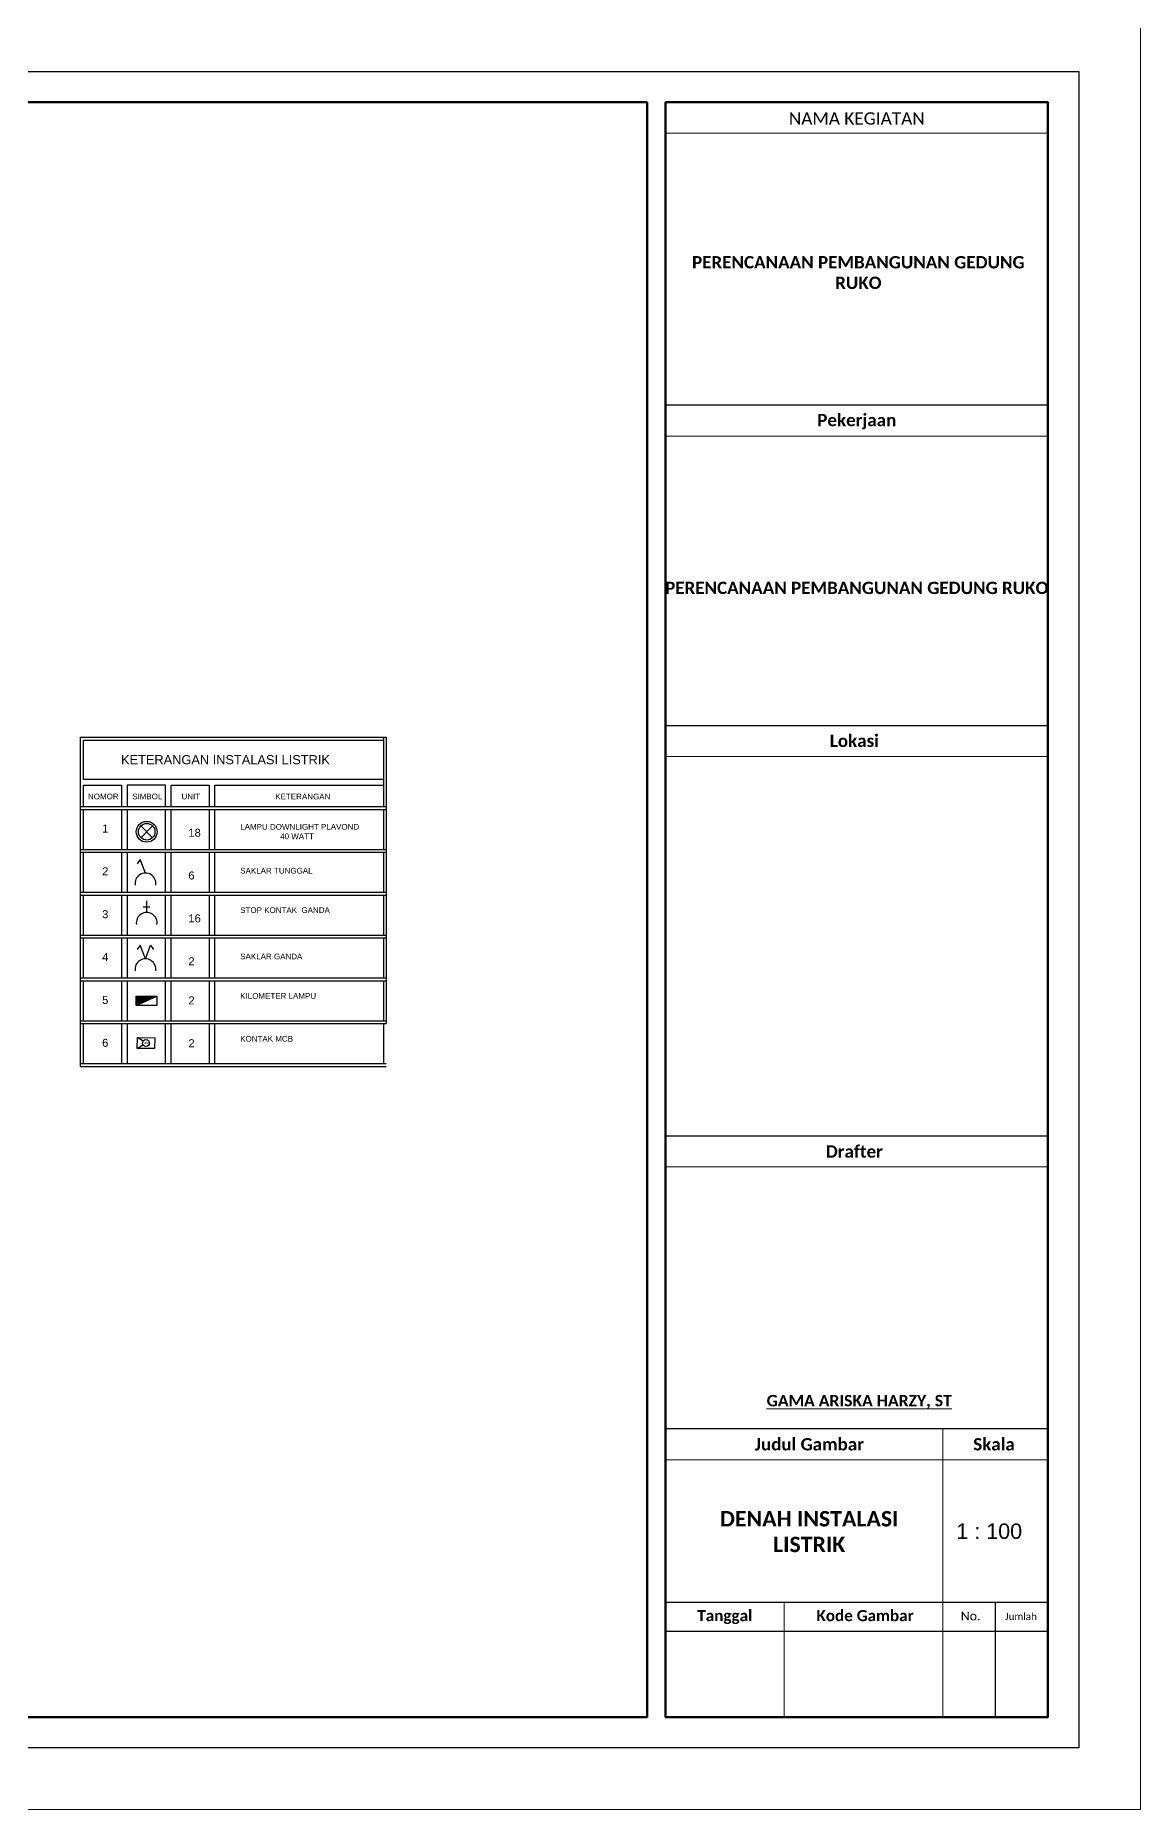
# Model space of a CAD drawing. Header units: centimetres. Extents: x 134057 to 145613, y 5028 to 39996.
# Drawn here: x 142450 to 144755, y 24699 to 28402 of the extents above; entities that cross this region are included whole.
import ezdxf

# ---------------------------------------------------------------- set-up
doc = ezdxf.new("R2010")
doc.units = ezdxf.units.CM
for name, color, linetype, lineweight in [('a. line t', 7, 'Continuous', 50), ('Kertas', 252, 'Continuous', 20), ('Legenda', 252, 'Continuous', 20)]:
    doc.layers.add(name, color=color, linetype=linetype, lineweight=lineweight)
doc.layers.add('dinding', color=151, linetype='Continuous')
doc.styles.get("Standard").update_dxf_attribs({"font": 'arial.ttf'})

msp = doc.modelspace()

# ---------------------------------------------------------------- hatches: boundary and pattern name
at = {"layer": 'dinding'}
h = msp.add_hatch(color=256, dxfattribs=at)
h.dxf.hatch_style = 1
h.paths.add_polyline_path([(142703.191, 26396.533), (142660.52, 26396.533), (142660.52, 26377.209)])

# ---------------------------------------------------------------- linework, layer by layer
for p, q in [((142544.219, 26792.365), (143181.873, 26792.365)), ((142544.219, 26786.401), (143181.873, 26786.401)), ((142694.221, 26752.19), (142670.293, 26727.094)), ((142670.293, 26752.19), (142694.221, 26727.094)), ((142544.219, 26702.919), (143181.873, 26702.919)), ((142544.219, 26696.954), (143181.873, 26696.954)), ((142544.219, 26613.472), (143181.873, 26613.472)), ((142544.219, 26607.508), (143181.873, 26607.508)), ((142682.282, 26571.362), (142682.282, 26595.221)), ((142674.82, 26583.291), (142689.167, 26583.291)), ((142544.219, 26524.026), (143181.873, 26524.026)), ((142544.219, 26518.061), (143181.873, 26518.061)), ((142544.219, 26434.579), (143181.873, 26434.579)), ((142544.219, 26428.615), (143181.873, 26428.615)), ((142660.52, 26377.209), (142703.191, 26396.533)), ((142544.219, 26345.133), (143181.873, 26345.133)), ((142544.219, 26339.168), (143181.873, 26339.168)), ((142662.696, 26287.441), (142674.536, 26294.784)), ((142674.576, 26302.647), (142662.813, 26310.112)), ((142544.219, 26255.686), (143181.873, 26255.686)), ((142544.219, 26249.722), (143181.873, 26249.722))]:
    msp.add_line(p, q, dxfattribs=at)
for points in [[(142544.219, 26339.168), (142544.219, 26936.877), (143181.873, 26936.877), (143181.873, 26339.168)], [(142544.219, 26842.999), (142544.219, 26936.877), (143181.873, 26936.877), (143181.873, 26842.999)], [(143175.908, 26936.877), (143175.908, 26792.365)], [(142544.219, 26249.722), (142544.219, 26842.999)], [(142550.184, 26792.365), (142550.184, 26837.034), (142629.754, 26837.034), (142629.754, 26792.365)], [(142721.253, 26792.365), (142721.253, 26837.034), (142641.683, 26837.034), (142641.683, 26792.365)], [(142733.182, 26792.365), (142733.182, 26837.034), (142812.752, 26837.034), (142812.752, 26792.365)], [(142824.681, 26792.365), (142824.681, 26837.034), (143175.908, 26837.034), (143175.908, 26792.365)], [(143181.873, 26842.999), (143181.873, 26339.168)], [(142550.184, 26702.919), (142550.184, 26786.401)], [(142629.754, 26786.401), (142629.754, 26702.919)], [(142641.683, 26786.401), (142641.683, 26735.788)], [(142721.253, 26735.788), (142721.253, 26786.401)], [(142721.253, 26702.919), (142721.253, 26770.721)], [(142733.182, 26702.919), (142733.182, 26786.401)], [(142812.752, 26786.401), (142812.752, 26702.919)], [(142824.681, 26702.919), (142824.681, 26786.401)], [(143175.908, 26786.401), (143175.908, 26735.788)], [(143175.908, 26786.401), (143175.908, 26702.919)], [(142550.184, 26735.788), (142550.184, 26764.319)], [(142629.754, 26764.319), (142629.754, 26735.788)], [(142641.683, 26764.319), (142641.683, 26702.919)], [(142812.752, 26764.319), (142812.752, 26702.919)], [(142824.681, 26702.919), (142824.681, 26764.319)], [(143175.908, 26764.319), (143175.908, 26735.788)], [(142550.184, 26702.919), (142550.184, 26729.823)], [(142550.184, 26702.919), (142550.184, 26729.823)], [(142550.184, 26613.472), (142550.184, 26696.954)], [(142629.754, 26729.823), (142629.754, 26702.919)], [(142629.754, 26729.823), (142629.754, 26702.919)], [(142629.754, 26696.954), (142629.754, 26613.472)], [(142641.683, 26729.823), (142641.683, 26702.919)], [(142641.683, 26729.823), (142641.683, 26702.919)], [(142641.683, 26696.954), (142641.683, 26646.341)], [(142721.253, 26702.919), (142721.253, 26729.823)], [(142721.253, 26702.919), (142721.253, 26729.823)], [(142721.253, 26646.341), (142721.253, 26696.954)], [(142733.182, 26702.919), (142733.182, 26729.823)], [(142733.182, 26702.919), (142733.182, 26729.823)], [(142733.182, 26613.472), (142733.182, 26696.954)], [(142812.752, 26729.823), (142812.752, 26702.919)], [(142812.752, 26729.823), (142812.752, 26702.919)], [(142812.752, 26696.954), (142812.752, 26613.472)], [(142824.681, 26702.919), (142824.681, 26729.823)], [(142824.681, 26702.919), (142824.681, 26729.823)], [(142824.681, 26613.472), (142824.681, 26696.954)], [(143175.908, 26729.823), (143175.908, 26702.919)], [(143175.908, 26696.954), (143175.908, 26613.472)], [(142629.754, 26674.873), (142629.754, 26646.341)], [(142641.683, 26674.873), (142641.683, 26613.472)], [(142679.618, 26653.512), (142668.959, 26681.948), (142662.656, 26672.729)], [(142721.253, 26613.472), (142721.253, 26681.274)], [(142812.752, 26674.873), (142812.752, 26613.472)], [(142824.681, 26613.472), (142824.681, 26674.873)], [(142550.184, 26524.026), (142550.184, 26607.508)], [(142550.184, 26524.026), (142550.184, 26607.508)], [(142629.754, 26607.508), (142629.754, 26524.026)], [(142629.754, 26607.508), (142629.754, 26524.026)], [(142641.683, 26607.508), (142641.683, 26524.026)], [(142641.683, 26607.508), (142641.683, 26524.026)], [(142721.253, 26524.026), (142721.253, 26607.508)], [(142721.253, 26524.026), (142721.253, 26607.508)], [(142733.182, 26524.026), (142733.182, 26607.508)], [(142733.182, 26524.026), (142733.182, 26607.508)], [(142812.752, 26607.508), (142812.752, 26524.026)], [(142812.752, 26607.508), (142812.752, 26524.026)], [(142824.681, 26524.026), (142824.681, 26607.508)], [(142824.681, 26524.026), (142824.681, 26607.508)], [(143175.908, 26607.508), (143175.908, 26524.026)], [(143175.908, 26607.508), (143175.908, 26524.026)], [(142550.184, 26434.579), (142550.184, 26518.061)], [(142550.184, 26434.579), (142550.184, 26518.061)], [(142629.754, 26518.061), (142629.754, 26434.579)], [(142629.754, 26518.061), (142629.754, 26434.579)], [(142641.683, 26518.061), (142641.683, 26434.579)], [(142641.683, 26518.061), (142641.683, 26434.579)], [(142721.253, 26434.579), (142721.253, 26518.061)], [(142721.253, 26434.579), (142721.253, 26518.061)], [(142733.182, 26434.579), (142733.182, 26518.061)], [(142733.182, 26434.579), (142733.182, 26518.061)], [(142812.752, 26518.061), (142812.752, 26434.579)], [(142812.752, 26518.061), (142812.752, 26434.579)], [(142824.681, 26434.579), (142824.681, 26518.061)], [(142824.681, 26434.579), (142824.681, 26518.061)], [(143175.908, 26518.061), (143175.908, 26434.579)], [(143175.908, 26518.061), (143175.908, 26434.579)], [(142679.618, 26474.561), (142668.959, 26502.997), (142662.656, 26493.778)], [(142679.618, 26474.561), (142690.276, 26502.997), (142696.58, 26493.778)], [(142550.184, 26345.133), (142550.184, 26428.615)], [(142550.184, 26345.133), (142550.184, 26428.615)], [(142629.754, 26428.615), (142629.754, 26345.133)], [(142629.754, 26428.615), (142629.754, 26345.133)], [(142641.683, 26428.615), (142641.683, 26345.133)], [(142641.683, 26428.615), (142641.683, 26345.133)], [(142721.253, 26345.133), (142721.253, 26428.615)], [(142721.253, 26345.133), (142721.253, 26428.615)], [(142733.182, 26345.133), (142733.182, 26428.615)], [(142733.182, 26345.133), (142733.182, 26428.615)], [(142812.752, 26428.615), (142812.752, 26345.133)], [(142812.752, 26428.615), (142812.752, 26345.133)], [(142824.681, 26345.133), (142824.681, 26428.615)], [(142824.681, 26345.133), (142824.681, 26428.615)], [(143175.908, 26428.615), (143175.908, 26345.133)], [(143175.908, 26428.615), (143175.908, 26345.133)], [(142550.184, 26255.686), (142550.184, 26339.168)], [(142550.184, 26255.686), (142550.184, 26339.168)], [(142629.754, 26339.168), (142629.754, 26255.686)], [(142629.754, 26339.168), (142629.754, 26255.686)], [(142641.683, 26339.168), (142641.683, 26255.686)], [(142641.683, 26339.168), (142641.683, 26255.686)], [(142721.253, 26255.686), (142721.253, 26339.168)], [(142721.253, 26255.686), (142721.253, 26339.168)], [(142733.182, 26255.686), (142733.182, 26339.168)], [(142733.182, 26255.686), (142733.182, 26339.168)], [(142812.752, 26339.168), (142812.752, 26255.686)], [(142812.752, 26339.168), (142812.752, 26255.686)], [(142824.681, 26255.686), (142824.681, 26339.168)], [(142824.681, 26255.686), (142824.681, 26339.168)], [(143175.908, 26339.168), (143175.908, 26255.686)], [(143175.908, 26339.168), (143175.908, 26255.686)]]:
    msp.add_lwpolyline(points, dxfattribs=at)
for points in [[(142550.184, 26930.913), (143175.908, 26930.913), (143175.908, 26848.963), (142550.184, 26848.963)], [(142660.52, 26396.533), (142703.191, 26396.533), (142703.191, 26377.209), (142660.52, 26377.209)], [(142662.696, 26287.441), (142662.813, 26310.112), (142698.95, 26309.925), (142698.833, 26287.254)]]:
    msp.add_lwpolyline(points, close=True, dxfattribs=at)
for centre, radius in [((142682.257, 26739.642), 21.763), ((142682.257, 26739.642), 17.338), ((142680.823, 26298.683), 7.398)]:
    msp.add_circle(centre, radius, dxfattribs=at)
for centre in [(142679.618, 26631.791), (142682.282, 26549.641), (142679.618, 26452.839)]:
    msp.add_arc(centre, 21.722, 350.755174, 189.244826, dxfattribs=at)
at = {"layer": 'Kertas'}
msp.add_lwpolyline([(139416.657, 28519.471), (144754.972, 28519.471), (144754.972, 24699.039), (139416.657, 24699.039)], close=True, dxfattribs=at)
at = {"layer": 'Legenda', "color": 1, "lineweight": 20}
for p, q in [((144562.021, 28197.886), (143764.489, 28197.886)), ((144562.021, 27565.596), (143764.489, 27565.596)), ((144562.718, 26896.485), (143765.187, 26896.485)), ((144562.718, 26040.334), (143765.187, 26040.334)), ((144342.395, 25493.382), (144342.395, 24891.99)), ((143764.489, 25429.065), (144562.021, 25429.065)), ((144011.78, 25131.376), (144011.78, 24891.99))]:
    msp.add_line(p, q, dxfattribs=at)
at = {"layer": 'Legenda', "color": 1, "lineweight": 30}
for p, q in [((144562.021, 27629.913), (143764.489, 27629.913)), ((144562.718, 26960.802), (143765.187, 26960.802)), ((144562.718, 26104.651), (143765.187, 26104.651)), ((144562.021, 25493.382), (143764.489, 25493.382)), ((144562.021, 25131.376), (143764.489, 25131.376)), ((144452.208, 25131.376), (144452.208, 24891.99)), ((144562.021, 25070.598), (143764.489, 25070.598))]:
    msp.add_line(p, q, dxfattribs=at)
at = {"layer": 'Legenda', "color": 5, "lineweight": 30}
msp.add_lwpolyline([(139609.608, 28326.52), (144626.338, 28326.52), (144626.338, 24827.673), (139609.608, 24827.673)], close=True, dxfattribs=at)
at = {"layer": 'Legenda', "color": 1, "lineweight": 50}
for points in [[(139673.925, 28262.203), (143725.899, 28262.203), (143725.899, 24891.99), (139673.925, 24891.99)], [(143764.489, 28262.203), (144562.021, 28262.203), (144562.021, 24891.99), (143764.489, 24891.99)]]:
    msp.add_lwpolyline(points, close=True, dxfattribs=at)

# ---------------------------------------------------------------- texts
at = {"layer": 'a. line t', "color": 2}
msp.add_text('1 : 100', height=32.1585, dxfattribs=at).set_placement((144370.758, 25263.883))
at = {"layer": 'a. line t', "color": 2, "lineweight": 20, "attachment_point": 5}
for s, insert, char_height, width in [('{\\fCandara|b0|i0|c0|p34;NAMA KEGIATAN}', (144163.255, 28228.253), 25.72682, 797.53136), ('{\\fCandara|b1|i0|c0|p34;PERENCANAAN PEMBANGUNAN GEDUNG RUKO}', (144166.524, 27906.688), 25.72682, 697.36613), ('{\\fCandara|b1|i0|c0|p34;Pekerjaan}', (144163.255, 27595.577), 25.72682, 797.53136), ('{\\fCandara|b1|i0|c0|p34;PERENCANAAN PEMBANGUNAN GEDUNG RUKO }', (144163.255, 27248.481), 25.72682, 797.53136), ('{\\fCandara|b1|i0|c0|p34;Lokasi}', (144158.138, 26929.349), 25.72682, 797.53136), ('{\\fCandara|b1|i0|c0|p34;Drafter}', (144158.138, 26072.249), 25.72682, 797.53136), ('{\\fCandara|b1|i0|c0|p34;\\LGAMA ARISKA HARZY, ST}', (144168.373, 25549.852), 23.8863, 895.99202), ('{\\fCandara|b1|i0|c0|p34;Judul Gambar}', (144064.231, 25461.224), 25.72682, 527.39977), ('{\\fCandara|b1|i0|c0|p34;Skala}', (144449.481, 25461.224), 25.72682, 270.13159)]:
    msp.add_mtext(s, dxfattribs=dict(at, insert=insert, char_height=char_height, width=width))
at = {"layer": 'a. line t', "color": 2, "lineweight": 15, "insert": (144063.991, 25278.911), "char_height": 32.15852, "width": 432.79723, "attachment_point": 5}
msp.add_mtext('{\\fCandara|b1|i0|c0|p34;DENAH INSTALASI LISTRIK}', dxfattribs=at)
at = {"layer": 'a. line t', "color": 2, "attachment_point": 1}
for s, insert, char_height, width in [('{\\fCandara|b1|i0|c0|p34;Tanggal}', (143830.604, 25115.302), 23.15414, 405.10216), ('{\\fCandara|b1|i0|c0|p34;Kode Gambar}', (144079.113, 25115.302), 23.15414, 405.10216), ('{\\fCandara|b0|i0|c0|p34;No.}', (144380.111, 25112.3), 18.52331, 39.33731), ('{\\fCandara|b0|i0|c0|p34;Jumlah}', (144472.432, 25109.446), 14.81865, 70.40205)]:
    msp.add_mtext(s, dxfattribs=dict(at, insert=insert, char_height=char_height, width=width))
at = {"layer": 'dinding', "attachment_point": 1}
for s, width, gutter_width, insert, char_height in [('KETERANGAN INSTALASI LISTRIK ', 48853.22485, 13799.717, (142628.77, 26899.648), 19.08664), ('NOMOR', 35915.03875, 13799.717, (142559.749, 26819.271), 11.9292), ('SIMBOL', 35915.03875, 13799.717, (142651.878, 26819.271), 11.9292), ('UNIT', 35915.03875, 13799.717, (142754.854, 26819.271), 11.9292), ('KETERANGAN', 35915.03875, 13799.717, (142950.494, 26819.102), 11.9292), ('1', 35915.03875, 13799.717, (142589.306, 26754.781), 16.701), ('18', 35915.03875, 13799.717, (142769.163, 26746.055), 16.7008), ('LAMPU DOWNLIGHT PLAVOND\\P                  40 WATT', 35915.03875, 13799.717, (142877.32, 26755.966), 11.92915), ('2', 35915.03875, 13799.717, (142589.306, 26665.461), 16.701), ('SAKLAR TUNGGAL', 35915.03875, 13799.717, (142877.32, 26664.337), 11.92915), ('6', 35915.03875, 13799.717, (142769.163, 26656.736), 16.701), ('3', 35915.03875, 13799.717, (142589.306, 26576.015), 16.701), ('16', 35915.03875, 13799.717, (142769.163, 26567.289), 16.7008), ('STOP KONTAK  GANDA', 35915.03875, 13799.717, (142877.32, 26582.009), 11.92915), ('4', 35915.03875, 13799.717, (142589.306, 26486.441), 16.701), ('2', 35915.03875, 13799.717, (142769.163, 26477.784), 16.701), ('SAKLAR GANDA', 35915.03875, 13799.717, (142877.32, 26485.385), 11.92915), ('KILOMETER LAMPU', 35915.03875, 13799.717, (142877.32, 26402.989), 11.92915), ('5', 35915.03875, 13799.717, (142589.306, 26396.995), 16.701), ('2', 35915.03875, 13799.717, (142769.262, 26396.098), 16.701), ('6', 35915.03875, 13799.717, (142589.306, 26307.548), 16.701), ('MCB', 454.59463, 1491.144, (142675.36, 26300.873), 3.8947), ('2', 35915.03875, 13799.717, (142769.262, 26306.652), 16.701), ('KONTAK MCB', 35915.03875, 13799.717, (142877.32, 26313.542), 11.9292)]:
    msp.add_mtext_dynamic_manual_height_columns(s, width=width, gutter_width=gutter_width, heights=[0], dxfattribs=dict(at, insert=insert, char_height=char_height))

doc.saveas('drawing.dxf')
